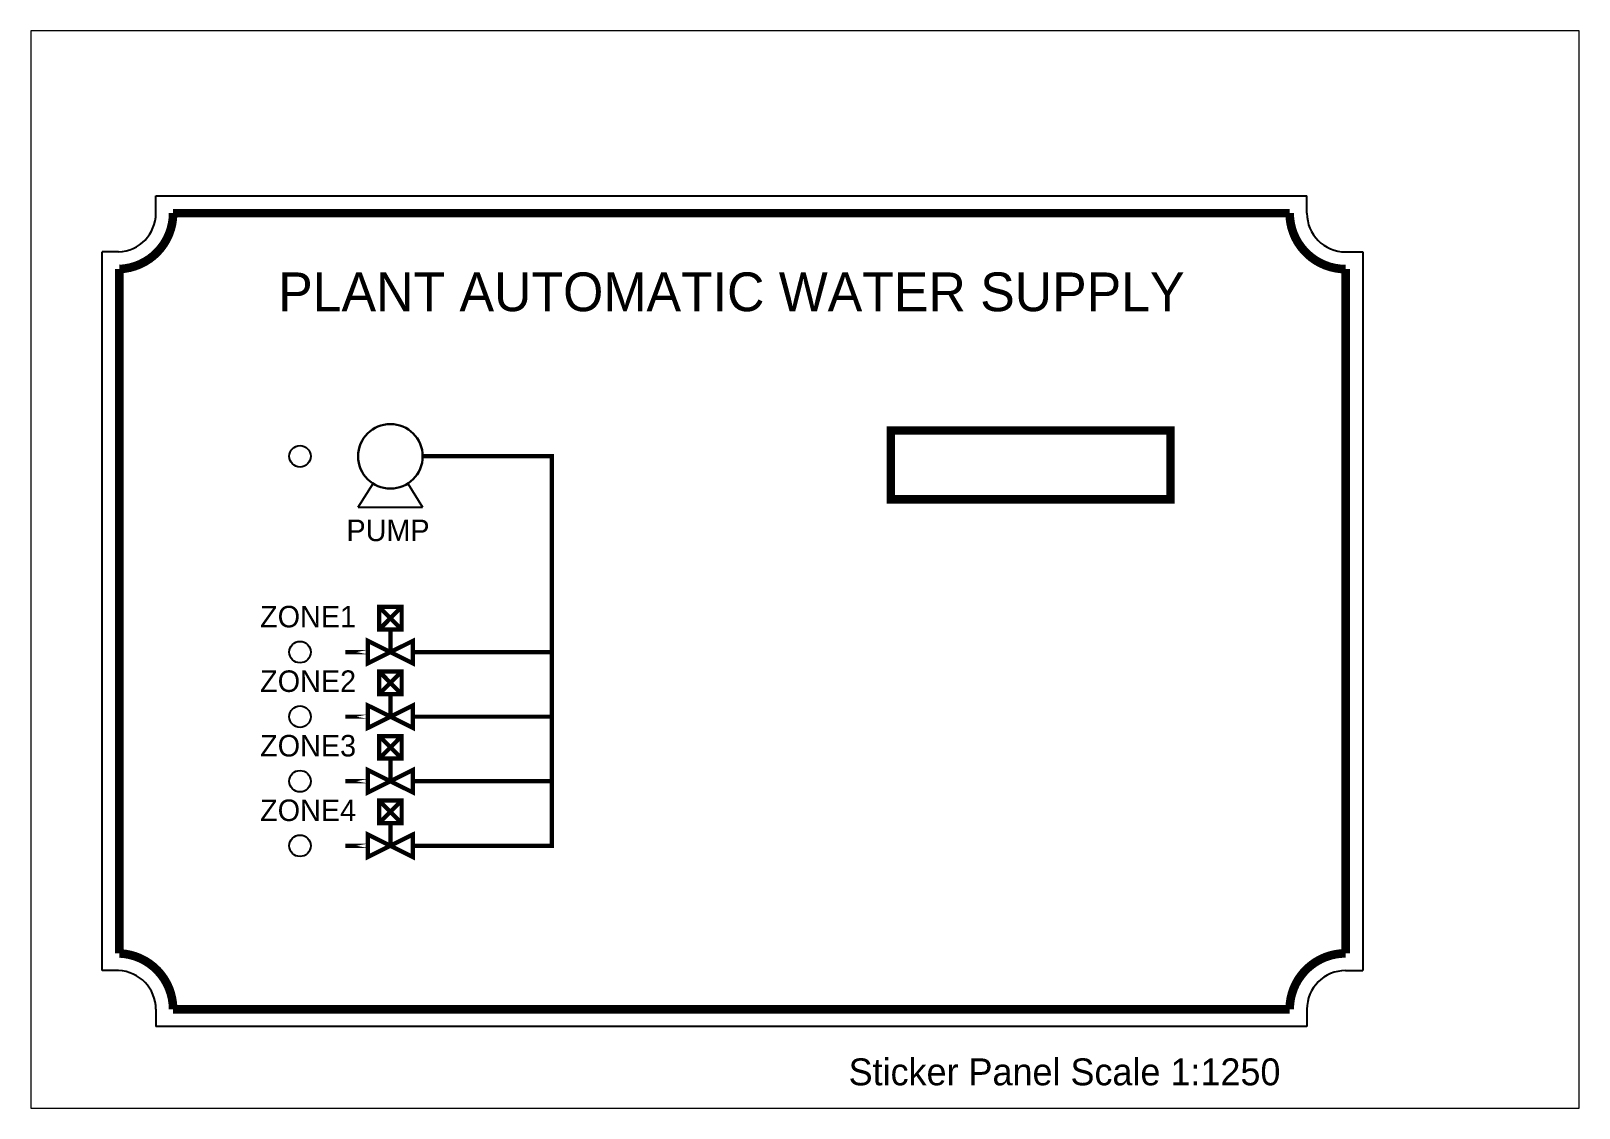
# Paper-space layout 'Sticker1250A4' of a CAD drawing. Header units: millimetres. Extents: x 1 to 288, y 1 to 202.
# The model-space entities are those that its viewports show. They can reach past a viewport. Long polylines and large blocks are cut down to what shows.
import ezdxf

# ---------------------------------------------------------------- set-up
doc = ezdxf.new("R2010")
doc.units = ezdxf.units.MM
doc.header["$LTSCALE"] = 0.5
doc.layers.add('Boarder', color=7, linetype='Continuous')
doc.layers.add('Cutout', color=6, linetype='Continuous')
doc.styles.add('ATTR', font='romans.shx', dxfattribs={"width": 0.8, "height": 1.2})
doc.styles.add('style1', font='ARLRDBD.TTF')

# ---------------------------------------------------------------- blocks, each defined once
blk = doc.blocks.new('ValveSymbol')
at = {"const_width": 1}
for points in [[(-2.62, 10.5), (2.62, 5.25)], [(-2.62, 5.25), (2.62, 10.5)], [(0, 0), (0, 5.25)], [(5.25, 0), (10.5, 0)]]:
    blk.add_lwpolyline(points, dxfattribs=at)
for points in [[(-2.62, 5.25), (-2.62, 10.5), (2.62, 10.5), (2.62, 5.25)], [(-5.25, 0), (-10.5, 0)], [(5.25, -2.62), (5.25, 2.62), (-5.25, -2.62), (-5.25, 2.62)]]:
    blk.add_lwpolyline(points, close=True, dxfattribs=at)
at = {"style": 'ATTR', "width": 0.8, "flags": 9}
blk.add_attdef('ESTCODE', (-10.5, 0), '', height=0.000042, dxfattribs=at)

msp = doc.modelspace()

# ---------------------------------------------------------------- linework, layer by layer
at = {"layer": 'Boarder'}
for p, q in [((361.1, 1343.23), (628.6, 1343.23)), ((361.1, 1339.23), (361.1, 1343.23)), ((628.6, 1339.23), (628.6, 1343.23)), ((348.6, 1163.23), (348.6, 1330.24)), ((352.44, 1330.24), (348.6, 1330.24)), ((637.6, 1330.23), (641.6, 1330.23)), ((641.6, 1330.23), (641.6, 1163.23)), ((408.1, 1270.95), (411.57, 1276.41)), ((419.62, 1276.41), (423.1, 1270.95)), ((408.1, 1270.95), (423.1, 1270.95)), ((352.44, 1163.23), (348.6, 1163.23)), ((637.6, 1163.23), (641.6, 1163.23)), ((361.1, 1154.23), (361.1, 1150.23)), ((628.6, 1154.23), (628.6, 1150.23)), ((628.6, 1150.23), (361.1, 1150.23))]:
    msp.add_line(p, q, dxfattribs=at)
at = {"layer": 'Boarder', "const_width": 2}
msp.add_lwpolyline([(365.1, 1339.23), (624.6, 1339.23, 0.414214), (637.6, 1326.23), (637.6, 1167.23, 0.414214), (624.6, 1154.23), (365.1, 1154.23, 0.40299), (352.6, 1167.22), (352.6, 1326.24, 0.40299)], format="xyb", close=True, dxfattribs=at)
msp.add_lwpolyline([(531.9, 1288.73), (596.9, 1288.73), (596.9, 1272.73), (531.9, 1272.73)], close=True, dxfattribs=at)
at = {"layer": 'Boarder', "const_width": 1}
for points in [[(423.1, 1282.73), (453.1, 1282.73), (453.1, 1192.23), (426.1, 1192.23)], [(426.1, 1237.23), (453.1, 1237.23)], [(426.1, 1222.23), (453.1, 1222.23)], [(426.1, 1207.23), (453.1, 1207.23)]]:
    msp.add_lwpolyline(points, dxfattribs=at)
at = {"layer": 'Boarder', "lineweight": 30}
msp.add_circle((415.6, 1282.73), 7.5, dxfattribs=at)
at = {"layer": 'Boarder'}
for centre, start, end in [((352.1, 1339.23), 272.2042, 0), ((637.6, 1339.23), 180, 270), ((352.1, 1154.23), 0, 87.7958), ((637.6, 1154.23), 90, 180)]:
    msp.add_arc(centre, 9, start, end, dxfattribs=at)
at = {"layer": 'Cutout'}
for centre in [(394.6, 1282.73), (394.6, 1237.23), (394.6, 1222.23), (394.6, 1207.23), (394.6, 1192.23)]:
    msp.add_circle(centre, 2.5, dxfattribs=at)

# ---------------------------------------------------------------- block references
at = {"layer": 'Boarder'}
for p in [(415.6, 1237.23), (415.6, 1222.23), (415.6, 1207.23), (415.6, 1192.23)]:
    msp.add_blockref('ValveSymbol', p, dxfattribs=at)

# ---------------------------------------------------------------- texts
at = {"layer": 'Boarder', "lineweight": 50, "insert": (494.85, 1320.89), "char_height": 9, "attachment_point": 5, "style": 'style1'}
msp.add_mtext_dynamic_manual_height_columns('PLANT AUTOMATIC WATER SUPPLY', width=227.0615, gutter_width=25, heights=[0], dxfattribs=at)
at = {"layer": 'Boarder', "lineweight": 30, "char_height": 5, "attachment_point": 1, "style": 'style1'}
for s, insert in [('PUMP', (405.39, 1268.02)), ('ZONE1', (385.32, 1247.98)), ('ZONE2', (385.33, 1232.98)), ('ZONE3', (385.33, 1217.98)), ('ZONE4', (385.33, 1202.98))]:
    msp.add_mtext_dynamic_manual_height_columns(s, width=20.9802, gutter_width=25, heights=[0], dxfattribs=dict(at, insert=insert))

psp = doc.layouts.new('Sticker1250A4')

# ---------------------------------------------------------------- texts
at = {"style": 'style1'}
psp.add_text('Sticker Panel Scale 1:1250', height=5, dxfattribs=at).set_placement((152.6, 5.58))

# ---------------------------------------------------------------- viewports
at = {"layer": 'Defpoints'}
psp.add_viewport(center=(144.49, 101.47), size=(287.83, 200.2226), view_center_point=(511.96, 1256.43), view_height=250.2783, dxfattribs=at)

doc.saveas('drawing.dxf')
